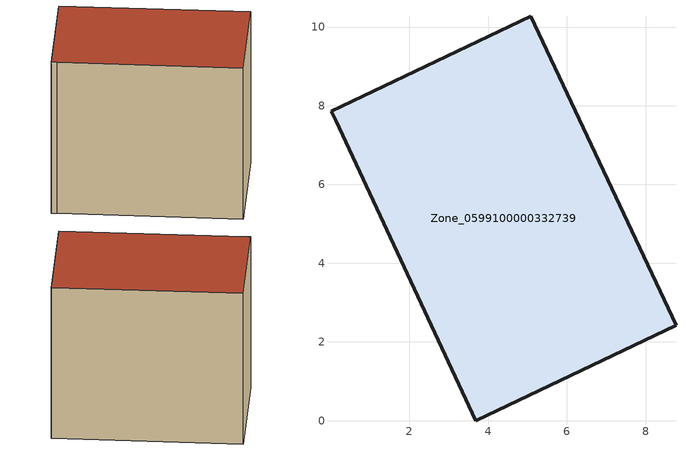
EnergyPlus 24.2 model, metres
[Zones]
Zone_0599100000332739
 floor ground (C_G): 0.13,7.62 0.02,7.86 5.08,10.27 8.77,2.42 3.69,0 z0.53
 wall outside (C_F): 3.69,0 8.77,2.42 5.08,10.27 0.02,7.86 0.13,7.62 3.69,0 z0.53:8.15
 roof outside (C_R): 0.02,7.86 0.13,7.62 3.69,0 8.77,2.42 5.08,10.27 z8.15
[BUILDING]
Pand.0599100000332739: North Axis=0; Terrain=City; Loads Convergence Tolerance Value=0.04; Temperature Convergence Tolerance Value=0.4; Solar Distribution=FullExterior; Maximum Number of Warmup Days=25; Minimum Number of Warmup Days=1
[Site:Location]
Rotterdam.The.Hague.AP_ZH_NLD Design_Conditions: Latitude=51.96; Longitude=4.45; Time Zone=1; Elevation=-4.5
[SITE:GROUNDTEMPERATURE:BUILDINGSURFACE]
18, 18, 18, 18, 18, 18, 18, 18, 18, 18, 18, 18
[MATERIAL] Thermal Absorptance=0.9; Solar Absorptance=0.7; Visible Absorptance=0.7
Name | Roughness | Thickness | Conductivity | Density | Specific Heat
G.TC.1975-1991 | MediumSmooth | 0.15 | 0.288461 | 540 | 1210
F.TC.1975-1991 | Rough | 0.3 | 0.230769 | 1920 | 840
R.TC.1975-1991 | MediumRough | 0.2 | 0.153846 | 1500 | 1000
[CONSTRUCTION]
C_G: G.TC.1975-1991
C_F: F.TC.1975-1991
C_R: R.TC.1975-1991
[ZONE]
Zone_0599100000332739: Type=1; Multiplier=1; Ceiling Height=Autocalculate; Volume=Autocalculate; Floor Area=autocalculate; Part of Total Floor Area=Yes
[ZONEINFILTRATION:DESIGNFLOWRATE]
Infil_Zone_0599100000332739: Zone or ZoneList or Space or SpaceList=Zone_0599100000332739; Schedule=AlwaysOn; Design Flow Rate Calculation Method=Flow/Area; Flow Rate per Floor Area=0.003; Constant Term Coefficient=1; Temperature Term Coefficient=0; Velocity Term Coefficient=0; Velocity Squared Term Coefficient=0
[HVACTEMPLATE:ZONE:IDEALLOADSAIRSYSTEM]
Zone_0599100000332739: Maximum Heating Supply Air Temperature=50; Minimum Cooling Supply Air Temperature=13; Maximum Heating Supply Air Humidity Ratio=0.0156; Minimum Cooling Supply Air Humidity Ratio=0.0077; Heating Limit=NoLimit; Cooling Limit=NoLimit; Dehumidification Control Type=ConstantSensibleHeatRatio; Cooling Sensible Heat Ratio=0.7; Dehumidification Setpoint=60; Humidification Control Type=None; Humidification Setpoint=30; Outdoor Air Method=None; Outdoor Air Flow Rate per Person=0.00944; Outdoor Air Flow Rate per Zone Floor Area=0; Outdoor Air Flow Rate per Zone=0; Demand Controlled Ventilation Type=None; Outdoor Air Economizer Type=NoEconomizer; Heat Recovery Type=None; Sensible Heat Recovery Effectiveness=0.7; Latent Heat Recovery Effectiveness=0.65
[ZONECONTROL:THERMOSTAT]
ThermostatControl_Zone_0599100000332739: Zone or ZoneList=Zone_0599100000332739; Control Type Schedule=DualSetpointControlType; Control 1=Thermostat_Zone_0599100000332739; Temperature Difference Between Cutout And Setpoint=0
[THERMOSTATSETPOINT:DUALSETPOINT]
Thermostat_Zone_0599100000332739: Heating Setpoint Temperature Schedule=HeatingSetpoint_Zone_0599100000332739; Cooling Setpoint Temperature Schedule=CoolingSetpoint_Zone_0599100000332739
[SCHEDULE:COMPACT]
HeatingSetpoint_Zone_0599100000332739: Through: 12/31, For: AllDays, Until: 24:00, 21
CoolingSetpoint_Zone_0599100000332739: Through: 12/31, For: AllDays, Until: 24:00, 24
DualSetpointControlType: Through: 12/31, For: AllDays, Until: 24:00, 4
AlwaysOn: Through: 12/31, For: AllDays, Until: 24:00, 1
